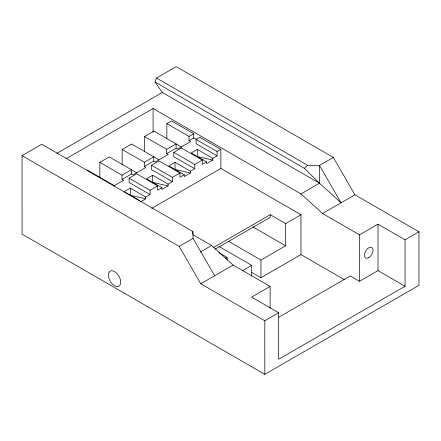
<?xml version="1.0" encoding="UTF-8"?>
<svg xmlns="http://www.w3.org/2000/svg" width="441" height="441" viewBox="0 0 441 441"><rect width="100%" height="100%" fill="white"/><g stroke="black" fill="none" stroke-linecap="round" stroke-linejoin="round"><path stroke-width="0.66" d="M99.831 177.299L99.831 162.349L109.241 156.919L137.002 172.955M122.179 164.394L122.179 149.449L131.583 144.009L158.749 159.703M144.516 151.484L144.516 136.539L153.915 131.093L181.675 147.134M140.707 201.735L145.75 198.825L145.75 197.044L150.056 194.558L150.061 190.286L129.097 178.181L136.66 173.815L157.619 185.926L157.619 190.192L161.93 187.701L146.522 178.803L152.685 175.248L168.093 184.145L172.403 181.653L172.403 177.387L179.961 173.015L158.997 160.904L151.445 165.281L151.445 169.553L172.403 181.653M161.93 187.701L161.93 189.481L168.093 185.92L168.093 184.145M166.852 138.568L166.852 123.623L171.532 120.917L193.715 133.728L193.715 137.994L189.029 140.701L189.029 136.434L166.852 123.623M179.961 173.015L179.961 177.282L184.272 174.79L168.859 165.893L175.027 162.338L190.435 171.235L194.746 168.743L194.746 164.476L202.292 160.1L181.334 147.994L173.787 152.371L173.787 156.643L194.746 168.743M184.272 174.79L184.272 176.571L190.435 173.01L190.435 171.235M202.292 160.1L202.292 164.372L206.603 161.875L191.196 152.977L197.359 149.422L212.766 158.319L217.077 155.827L217.077 151.561L220.842 149.383L220.886 168.434L300.955 214.739L300.955 254.584L260.945 277.742L251.464 272.273M206.603 161.875L206.603 163.655L212.766 160.1L212.766 158.319M251.706 276.248L251.717 265.355L218.951 246.42M260.945 277.742L260.956 260.058L285.603 245.808L285.663 223.609L300.955 214.739M285.663 223.609L270.256 214.712L270.25 217.336L215.241 249.099M359.509 234.838L378.009 224.16L378.003 270.62L359.509 281.297L359.509 234.838L322.531 213.477L300.977 193.897L153.088 108.492L66.089 158.716M156.511 78.035L307.614 165.298L319.471 165.43L341.047 202.794L319.471 183.219L162.327 92.467L154.962 81.998L156.511 78.035L176.202 66.663L333.346 157.42L354.911 194.795L418.95 231.773L418.939 285.355L264.809 374.337L22.061 234.143L22.05 155.64L41.752 144.262L192.855 231.525L193.081 238.372L214.679 275.735M227.098 260.102L227.104 257.417L218.808 252.627M192.855 231.525L192.811 234.149M154.962 81.998L304.455 168.33L307.614 165.298M144.356 166.527L144.356 162.255L153.76 156.814L153.76 161.086L144.356 166.527L145.899 167.42L132.962 174.884L131.418 173.997L122.014 179.432L122.008 175.16L99.831 162.349M166.698 153.617L166.698 149.345L176.091 143.904L176.091 148.17L166.698 153.617L168.236 154.51L155.304 161.974L153.76 161.086M56.806 153.369L162.327 92.467M189.029 136.434L193.715 133.728M122.008 175.16L131.418 169.724L131.418 173.997M113.558 186.091L123.552 180.319L122.014 179.432M217.077 155.827L196.118 143.727L196.118 139.455L199.878 137.283L220.842 149.383M145.75 197.044L130.343 188.147L124.175 191.708L139.588 200.605M150.061 190.286L157.619 185.926M151.765 208.339L220.886 168.434M22.05 155.64L179.195 246.387L193.081 238.372M333.346 157.42L319.471 165.43L319.471 183.219L300.977 193.897M200.242 252.031L211.581 245.488L233.146 265.074L270.124 286.43L270.124 308.303M213.472 247.495L270.256 214.712M179.195 246.387L200.771 283.761L233.146 265.074M322.531 213.477L354.911 194.795M242.318 270.78L251.717 265.355M270.124 286.43L251.629 297.107L278.684 312.735L278.69 359.211L405.064 286.248L405.064 239.788L378.009 224.16M200.771 283.761L264.804 320.75L278.684 312.735M405.064 239.788L418.95 231.773M278.762 317.244L350.27 275.961L359.509 281.297M225.318 258.443L227.104 257.417M212.766 160.1L197.359 156.538L197.359 149.422M190.435 173.01L175.027 169.454L175.027 162.338M168.093 185.92L152.685 182.365L152.685 175.248M145.75 198.825L130.343 195.264L130.343 188.147M193.715 137.994L196.521 139.615M196.118 139.455L217.077 151.561M189.029 140.701L190.567 141.594L177.635 149.064L176.091 148.17M173.787 152.371L194.746 164.476M378.003 270.62L405.064 286.248M144.516 136.539L166.698 149.345M151.445 165.281L172.403 177.387M122.179 149.449L144.356 162.255M300.955 254.584L344.333 279.644M150.056 194.558L129.097 182.453L129.097 178.181M86.899 169.818L114.654 185.859M193.097 234.81L211.581 245.488M252.936 226.922L285.603 245.808M228.284 241.166L260.956 260.058M304.455 168.33L319.471 183.219M264.804 320.75L264.809 374.337M153.088 108.492L153.088 132.361M109.197 272.036L108.58 273.398A8.715 5.038 60 0 0 112.174 283.894A8.715 5.038 60 0 0 119.875 285.321L120.492 283.96A8.715 5.038 60 0 0 116.898 273.464A8.715 5.038 60 0 0 109.197 272.036M368.753 257.715A6.102 3.522 -60 0 0 372.496 248.09A6.102 3.522 -60 0 0 365.021 252.401A6.102 3.522 -60 0 0 368.753 257.715"/></g></svg>
